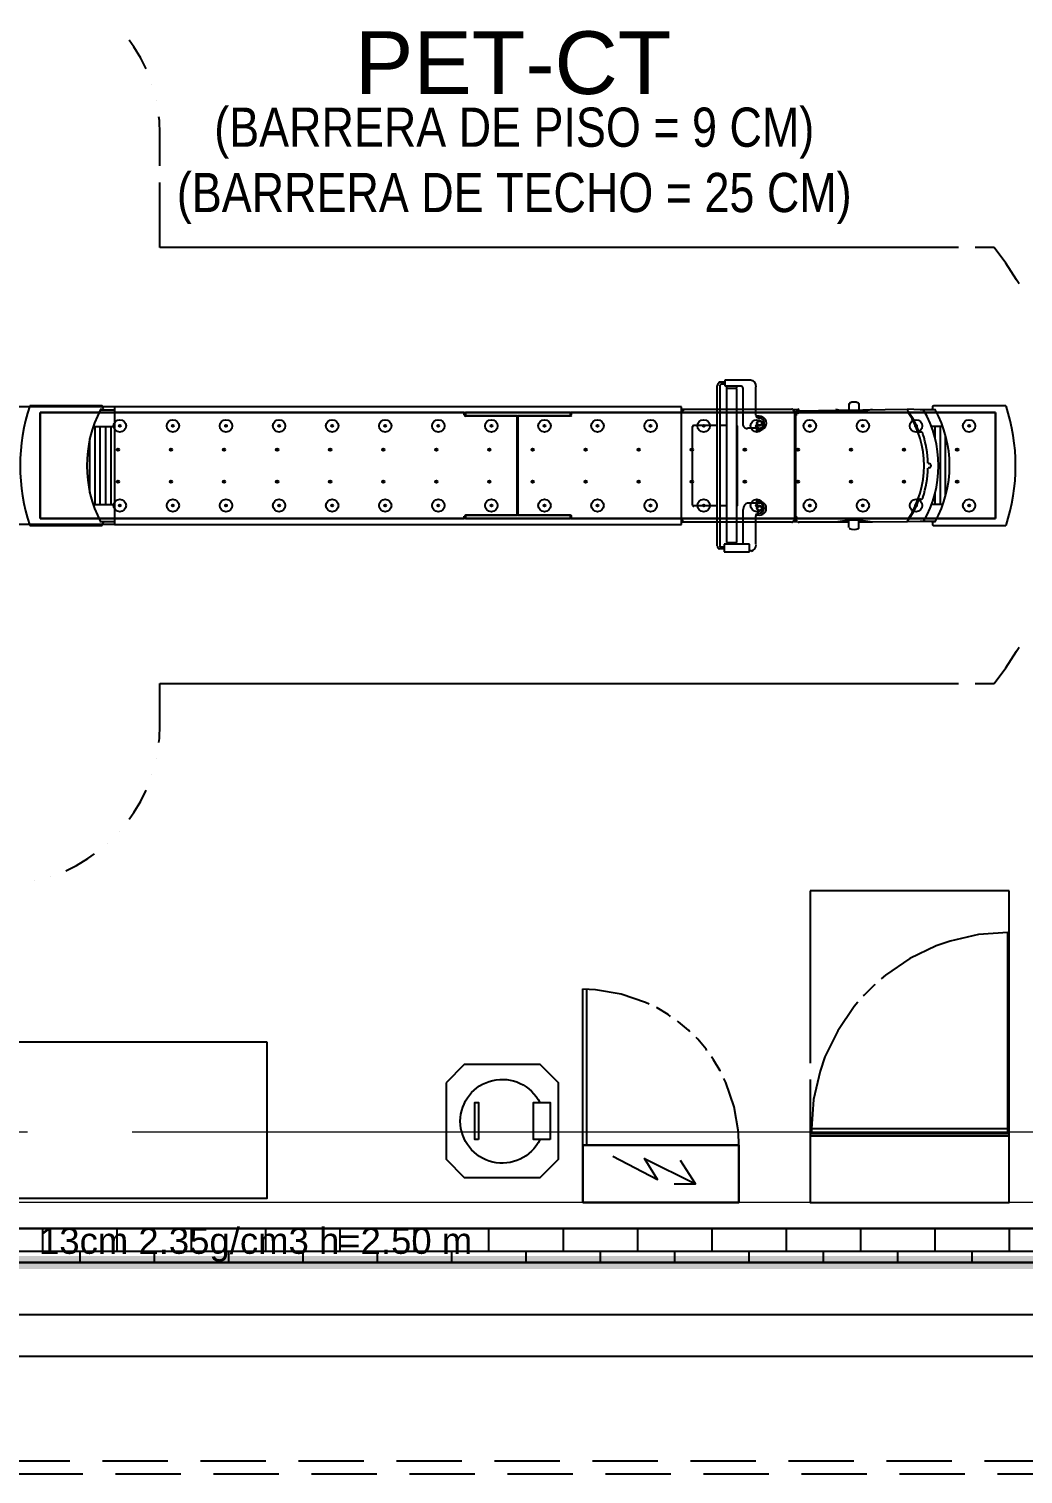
# Model space of a CAD drawing. Header units: metres. Extents: x -22 to 564, y 0 to 143.
# Drawn here: x 99.66 to 103.46, y 32.72 to 38.25 of the extents above; entities that cross this region are included whole.
import ezdxf
from ezdxf.enums import TextEntityAlignment as Align

# ---------------------------------------------------------------- set-up
doc = ezdxf.new("R2010")
doc.units = ezdxf.units.M
for name, pattern in [('EJES630', [6.3, 5.5, -0.4, 0, -0.4]), ('XREF 1N NEURO-ONCOLOGIA$0$DASHED2', [0.375, 0.25, -0.125]), ('XREF 1N NEURO-ONCOLOGIA$0$PDF_IMPORT', [1, 0.8, -0.2])]:
    doc.linetypes.add(name, pattern=pattern)
doc.layers.add('EJES', color=11, linetype='EJES630', lineweight=0)
doc.layers.add('XREF 1N NEURO-ONCOLOGIA$0$MUROS DE TABLAROCA', color=150, linetype='Continuous', lineweight=13)
for name, color, linetype in [('TEXTO', 7, 'Continuous'), ('XREF 1N NEURO-ONCOLOGIA$0$COTAS PAÑOS', 8, 'Continuous'), ('XREF 1N NEURO-ONCOLOGIA$0$EQUIPO TOMOGRAFIA', 40, 'Continuous'), ('XREF 1N NEURO-ONCOLOGIA$0$HATCH', 7, 'Continuous'), ('XREF 1N NEURO-ONCOLOGIA$0$LAMINA MULTIPERFORADA', 9, 'Continuous'), ('XREF 1N NEURO-ONCOLOGIA$0$LOSA BLINDADA', 20, 'XREF 1N NEURO-ONCOLOGIA$0$DASHED2'), ('XREF 1N NEURO-ONCOLOGIA$0$MOBILIARIO', 161, 'Continuous'), ('XREF 1N NEURO-ONCOLOGIA$0$Mobiliario Fijo', 40, 'Continuous'), ('XREF 1N NEURO-ONCOLOGIA$0$NOVIDESA', 11, 'Continuous'), ('XREF 1N NEURO-ONCOLOGIA$0$TABIQUES BLINDADOS', 30, 'Continuous'), ('XREF 1N NEURO-ONCOLOGIA$0$TEX-MOB', 4, 'Continuous')]:
    doc.layers.add(name, color=color, linetype=linetype)
doc.styles.add('100 LOCALES 25', font='arial.ttf', dxfattribs={"height": 0.25})
doc.styles.add('XREF 1N NEURO-ONCOLOGIA$0$HANDLET', font='romans.shx')

# ---------------------------------------------------------------- blocks, each defined once
blk = doc.blocks.new('XREF 1N NEURO-ONCOLOGIA$0$A$C5ba12a02')
at = {"lineweight": 25}
for points in [[(-0.2154, -0.362), (-0.2154, -0.0699), (-0.1455, 0), (0.1455, 0), (0.2154, -0.0699), (0.2154, -0.362), (0.1455, -0.4318), (-0.1455, -0.4318)], [(-0.0905, -0.145), (-0.1053, -0.145), (-0.1053, -0.2868), (-0.0905, -0.2868)], [(0.1836, -0.145), (0.1191, -0.145), (0.1191, -0.2868), (0.1836, -0.2868)]]:
    blk.add_lwpolyline(points, close=True, dxfattribs=at)
blk.add_arc((-0.0003, -0.2153), 0.1603, 26.3452, 333.6548, dxfattribs=at)
blk = doc.blocks.new('XREF 1N NEURO-ONCOLOGIA$0$A$C9afbf27e')
at = {"linetype": 'XREF 1N NEURO-ONCOLOGIA$0$PDF_IMPORT', "lineweight": 25, "ltscale": 21.591216}
blk.add_lwpolyline([(0, 0.2539), (0, 1.1921), (-0.7616, 1.1921), (-0.7616, 0.5331)], dxfattribs=at)
at = {"linetype": 'XREF 1N NEURO-ONCOLOGIA$0$PDF_IMPORT', "lineweight": 25, "ltscale": 7.51459}
blk.add_lwpolyline([(-0.0053, 0.2814), (-0.0053, 1.0334), (-0.1174, 1.025), (-0.2264, 0.9996), (-0.2792, 0.9816), (-0.3808, 0.9329), (-0.4739, 0.8695), (-0.4897, 0.8557)], dxfattribs=at)
at = {"lineweight": 25}
for points in [[(-0.5141, 0.8346), (-0.5162, 0.8324), (-0.5564, 0.7923), (-0.5585, 0.7901)], [(-1.2957, 0.7119), (-1.3053, 0.7193), (-1.3476, 0.7447), (-1.3497, 0.7457)], [(-1.2217, 0.6526), (-1.228, 0.659), (-1.2651, 0.6907), (-1.2693, 0.6939)], [(-1.1572, 0.5818), (-1.1603, 0.586), (-1.1921, 0.6241), (-1.1984, 0.6304)], [(-1.1064, 0.5024), (-1.1064, 0.5035), (-1.1318, 0.5458), (-1.1392, 0.5564)], [(-0.7616, 0.4696), (-0.7616, 0.2539), (-0.7616, 0), (0, 0), (0, 0.2539), (-0.7616, 0.2539)], [(-1.6321, 0), (-1.0345, 0), (-1.0345, 0.219)], [(-1.5168, 0.1766), (-1.3465, 0.0878), (-1.3952, 0.1682), (-1.2005, 0.0709)], [(-1.282, 0.0709), (-1.2005, 0.0709), (-1.2577, 0.1608)]]:
    blk.add_lwpolyline(points, dxfattribs=at)
at = {"linetype": 'XREF 1N NEURO-ONCOLOGIA$0$PDF_IMPORT', "lineweight": 25, "ltscale": 6.456197}
blk.add_lwpolyline([(-1.6173, 0.8166), (-1.6173, 0.219), (-1.6321, 0.219), (-1.6321, 0.8166), (-1.5834, 0.8145), (-1.4851, 0.7986), (-1.392, 0.7658), (-1.3782, 0.7595)], dxfattribs=at)
at = {"linetype": 'XREF 1N NEURO-ONCOLOGIA$0$PDF_IMPORT', "lineweight": 25, "ltscale": 5.448411}
blk.add_lwpolyline([(-0.5796, 0.7658), (-0.5934, 0.7499), (-0.6558, 0.6569), (-0.7055, 0.5564), (-0.7235, 0.5024), (-0.7489, 0.3935), (-0.7573, 0.2814)], dxfattribs=at)
at = {"linetype": 'XREF 1N NEURO-ONCOLOGIA$0$PDF_IMPORT', "lineweight": 25, "ltscale": 4.978949}
blk.add_lwpolyline([(-1.0345, 0.219), (-1.0366, 0.2687), (-1.0525, 0.366), (-1.0852, 0.4591), (-1.0916, 0.4739)], dxfattribs=at)
at = {"lineweight": 25}
for points in [[(-0.7573, 0.2814), (-0.7573, 0.2634), (-0.0053, 0.2634), (-0.0053, 0.2814)], [(-1.6321, 0), (-1.0345, 0), (-1.0345, 0.219), (-1.6321, 0.219)], [(-1.6321, 0), (-1.6321, 0.219), (-1.0345, 0.219), (-1.0345, 0)]]:
    blk.add_lwpolyline(points, close=True, dxfattribs=at)
blk = doc.blocks.new('XREF 1N NEURO-ONCOLOGIA$0$A$C321fc94a')
at = {"lineweight": 25}
for p, q in [((0.8007, 1.6025), (0.7827, 1.6279)), ((0.8272, 1.5591), (0.8007, 1.6025)), ((0.8473, 1.5179), (0.8272, 1.5591)), ((0.8695, 1.4586), (0.8695, 1.4586)), ((0.8864, 1.3973), (0.8864, 1.3973)), ((0.898, 1.3201), (0.8959, 1.3349)), ((0.9001, 1.2693), (0.898, 1.3201)), ((0.9001, 1.1466), (0.9001, 1.2693)), ((4.0924, 0.8346), (4.0194, 0.8346)), ((4.1368, 0.7743), (4.0924, 0.8346)), ((4.1781, 0.7108), (4.1368, 0.7743)), ((4.1876, 0.6949), (4.1781, 0.7108)), ((3.0315, 0.3067), (3.0315, -0.3078)), ((3.0622, 0.3184), (3.0389, 0.3184)), ((3.0421, 0.3078), (3.0421, -0.3078)), ((3.0474, 0.3131), (3.0622, 0.3131)), ((3.1627, 0.3268), (3.0622, 0.3268)), ((3.0622, 0.3268), (3.0622, 0.3046)), ((3.0622, 0.3046), (3.1235, 0.3046)), ((3.0675, 0.3046), (3.0675, 0.2972)), ((3.0675, 0.2972), (3.0696, 0.2951)), ((3.1077, 0.2951), (3.0675, 0.2951)), ((3.0675, 0.2951), (3.0675, -0.2951)), ((3.1045, 0.2951), (3.1077, 0.2972)), ((3.1077, 0.2972), (3.1077, 0.3046)), ((3.1077, -0.2951), (3.1077, 0.2951)), ((3.1299, 0.2972), (3.1299, 0.1597)), ((3.1796, 0.1925), (3.1806, 0.3015)), ((0.6759, 0.2285), (0.4024, 0.2282)), ((0.4115, 0.2285), (0.4115, 0.2285)), ((0.6791, 0.2285), (0.6759, 0.2285)), ((0.6759, 0.2285), (0.6759, 0.2285)), ((0.6812, 0.2264), (0.6791, 0.2285)), ((0.6822, 0.2232), (0.6812, 0.2264)), ((0.6812, 0.22), (0.6822, 0.2232)), ((2.8961, 0.2242), (0.7267, 0.2242)), ((0.7267, 0.2242), (0.7267, -0.2253)), ((2.8961, -0.2253), (2.8961, 0.2242)), ((3.536, 0.2369), (3.536, 0.2094)), ((3.5741, 0.2369), (3.5741, 0.2094)), ((4.1368, 0.2285), (3.8608, 0.2285)), ((2.0647, 0.2031), (0.4421, 0.2031)), ((0.4421, 0.2031), (0.4421, -0.2031)), ((0.4421, -0.2031), (0.4421, 0.2031)), ((0.4421, 0.2031), (4.0977, 0.2031)), ((0.6706, 0.2126), (0.7267, 0.2126)), ((0.6738, 0.2147), (0.6717, 0.2147)), ((0.6791, 0.2147), (0.6738, 0.2147)), ((2.0647, 0.1925), (2.0647, 0.2031)), ((2.2668, 0.1904), (2.0679, 0.1904)), ((2.4709, 0.2031), (2.069, 0.2031)), ((2.069, 0.2031), (2.069, 0.1904)), ((2.069, 0.1904), (2.4709, 0.1904)), ((2.2668, -0.1904), (2.2668, 0.1904)), ((2.472, 0.1904), (2.2699, 0.1904)), ((2.2699, 0.1904), (2.2699, -0.1904)), ((2.4709, 0.1904), (2.4709, 0.2031)), ((4.0977, 0.2031), (2.4741, 0.2031)), ((2.4741, 0.2031), (2.4741, 0.1925)), ((2.9088, 0.2158), (2.9088, 0.2158)), ((3.1933, 0.1883), (3.1806, 0.1883)), ((3.1891, 0.183), (3.1923, 0.183)), ((3.3213, 0.2147), (3.3266, 0.2084)), ((3.3383, 0.2126), (3.3234, 0.2126)), ((3.3277, 0.2063), (3.3277, -0.2073)), ((3.333, -0.2073), (3.333, 0.2073)), ((3.334, 0.1946), (3.3383, 0.1999)), ((3.7666, 0.202), (3.3446, 0.202)), ((3.8089, 0.2126), (3.7603, 0.2158)), ((3.7603, 0.2158), (3.7603, 0.2126)), ((3.8671, 0.2126), (3.8089, 0.2126)), ((3.8576, 0.2147), (3.8661, 0.2147)), ((4.0977, -0.2031), (4.0977, 0.2031)), ((4.0977, 0.2031), (4.0977, -0.2031)), ((0.6431, 0.1491), (0.7267, 0.1491)), ((0.6505, 0.1491), (0.6505, -0.1491)), ((0.6706, 0.1491), (0.6706, -0.1491)), ((0.6918, 0.1491), (0.6918, -0.1491)), ((0.7119, 0.1491), (0.7119, -0.1491)), ((2.2699, 0.1587), (2.2668, 0.1587)), ((2.2668, 0.146), (2.2699, 0.146)), ((2.9374, -0.1502), (2.9374, 0.1491)), ((2.9416, 0.1544), (3.0315, 0.1544)), ((3.0421, 0.1544), (3.0675, 0.1544)), ((3.1087, 0.1491), (3.1087, -0.1502)), ((3.1828, 0.1428), (3.1479, 0.1428)), ((3.1796, 0.1364), (3.1935, 0.1362)), ((3.1891, 0.1428), (3.1828, 0.1428)), ((3.1923, 0.1428), (3.1891, 0.1428)), ((3.81, 0.128), (3.8079, 0.128)), ((3.8946, 0.1491), (3.8513, 0.1491)), ((3.865, 0.1491), (3.865, 0.1068)), ((3.8851, 0.1491), (3.8851, -0.1491)), ((3.9052, 0.1153), (3.9052, -0.1153)), ((0.6304, 0.1037), (0.6304, -0.1047)), ((3.8417, 0.0074), (3.8407, 0.0074)), ((3.8407, -0.0074), (3.8417, -0.0074)), ((3.865, -0.1068), (3.865, -0.1491)), ((0.6431, -0.1491), (0.7267, -0.1491)), ((2.2699, -0.146), (2.2668, -0.146)), ((2.2668, -0.1587), (2.2699, -0.1587)), ((3.0315, -0.1544), (2.9416, -0.1544)), ((3.0675, -0.1544), (3.0421, -0.1544)), ((3.1479, -0.1428), (3.1891, -0.1428)), ((3.1933, -0.1375), (3.1796, -0.1375)), ((3.1891, -0.1428), (3.1923, -0.1428)), ((3.2071, -0.1565), (3.2071, -0.1565)), ((3.8079, -0.128), (3.81, -0.128)), ((3.8946, -0.1491), (3.8513, -0.1491)), ((0.4421, -0.2031), (2.0647, -0.2031)), ((4.0977, -0.2031), (0.4421, -0.2031)), ((0.6706, -0.2137), (0.7267, -0.2137)), ((0.6717, -0.2147), (0.6738, -0.2147)), ((0.6738, -0.2147), (0.6791, -0.2147)), ((0.6822, -0.2232), (0.6812, -0.22)), ((2.0647, -0.2031), (2.0647, -0.1936)), ((2.0679, -0.1904), (2.2668, -0.1904)), ((2.4709, -0.1904), (2.069, -0.1904)), ((2.069, -0.1904), (2.069, -0.2031)), ((2.069, -0.2031), (2.4709, -0.2031)), ((2.2699, -0.1904), (2.472, -0.1904)), ((2.4709, -0.2031), (2.4709, -0.1904)), ((2.4741, -0.1936), (2.4741, -0.2031)), ((2.4741, -0.2031), (4.0977, -0.2031)), ((3.1299, -0.1682), (3.1299, -0.3015)), ((3.1806, -0.3015), (3.1796, -0.1925)), ((3.1806, -0.1893), (3.1933, -0.1893)), ((3.1923, -0.183), (3.1891, -0.183)), ((3.3224, -0.2137), (3.3266, -0.2094)), ((3.3234, -0.2137), (3.3383, -0.2137)), ((3.334, -0.1957), (3.3383, -0.1999)), ((3.3383, -0.2137), (3.334, -0.2094)), ((3.3446, -0.2031), (3.7666, -0.2031)), ((3.536, -0.2168), (3.3446, -0.2168)), ((3.536, -0.2369), (3.536, -0.2094)), ((3.5741, -0.2369), (3.5741, -0.2094)), ((3.6249, -0.2168), (3.5741, -0.2168)), ((3.7603, -0.2158), (3.626, -0.2168)), ((3.7603, -0.2126), (3.7603, -0.2158)), ((3.8089, -0.2137), (3.7603, -0.2158)), ((3.8671, -0.2137), (3.8089, -0.2137)), ((3.8576, -0.2147), (3.8661, -0.2147)), ((0.4019, -0.2295), (0.6759, -0.2295)), ((0.4115, -0.2295), (0.4115, -0.2295)), ((0.6759, -0.2295), (0.6791, -0.2285)), ((0.6759, -0.2295), (0.6759, -0.2295)), ((0.6791, -0.2285), (0.6812, -0.2264)), ((0.6812, -0.2264), (0.6822, -0.2232)), ((0.7267, -0.2253), (2.8961, -0.2253)), ((3.8608, -0.2295), (4.1368, -0.2295)), ((3.059, -0.3184), (3.0389, -0.3184)), ((3.059, -0.3131), (3.0474, -0.3131)), ((3.1563, -0.3015), (3.059, -0.3015)), ((3.059, -0.3015), (3.059, -0.33)), ((3.059, -0.33), (3.1563, -0.33)), ((3.0675, -0.2951), (3.1077, -0.2951)), ((3.1563, -0.33), (3.1563, -0.3015)), ((3.1627, -0.3268), (3.1563, -0.3268)), ((4.1368, -0.7743), (4.1781, -0.7108)), ((4.1781, -0.7108), (4.1876, -0.6949)), ((4.0924, -0.8346), (4.1368, -0.7743)), ((0.9001, -0.9943), (0.9001, -0.8346)), ((4.0194, -0.8346), (4.0924, -0.8346)), ((0.898, -1.0451), (0.9001, -0.9943)), ((0.8959, -1.0599), (0.898, -1.0451)), ((0.8864, -1.1223), (0.8864, -1.1223)), ((0.8695, -1.1836), (0.8695, -1.1836)), ((0.8272, -1.2841), (0.8473, -1.2429)), ((0.8007, -1.3275), (0.8272, -1.2841)), ((0.7827, -1.3529), (0.8007, -1.3275)), ((0.7436, -1.4015), (0.7436, -1.4015)), ((0.6241, -1.5041), (0.6495, -1.4861)), ((0.6981, -1.447), (0.6981, -1.447)), ((0.5395, -1.5507), (0.5807, -1.5306)), ((0.5807, -1.5306), (0.6241, -1.5041)), ((0.4189, -1.5898), (0.4189, -1.5898)), ((0.4802, -1.5729), (0.4802, -1.5729))]:
    blk.add_line(p, q, dxfattribs=at)
at = {"linetype": 'XREF 1N NEURO-ONCOLOGIA$0$PDF_IMPORT', "lineweight": 25, "ltscale": 12.171519}
for p, q in [((0.9001, 0.8346), (0.9001, 1.0831)), ((3.956, 0.8346), (0.9001, 0.8346))]:
    blk.add_line(p, q, dxfattribs=at)
at = {"linetype": 'XREF 1N NEURO-ONCOLOGIA$0$PDF_IMPORT', "lineweight": 25, "ltscale": 6.667875}
blk.add_line((-1.9113, 0.2253), (0.7267, 0.2253), dxfattribs=at)
at = {"linetype": 'XREF 1N NEURO-ONCOLOGIA$0$PDF_IMPORT', "lineweight": 25, "ltscale": 13.653269}
for p, q in [((2.8961, 0.2158), (3.3171, 0.2158)), ((2.8961, -0.2158), (3.3171, -0.2158))]:
    blk.add_line(p, q, dxfattribs=at)
at = {"linetype": 'XREF 1N NEURO-ONCOLOGIA$0$PDF_IMPORT', "lineweight": 25, "ltscale": 19.156912}
blk.add_line((3.334, 0.2094), (3.7603, 0.2158), dxfattribs=at)
at = {"linetype": 'XREF 1N NEURO-ONCOLOGIA$0$PDF_IMPORT', "lineweight": 25, "ltscale": 6.350358}
blk.add_line((0.7267, -0.2253), (-1.9113, -0.2253), dxfattribs=at)
at = {"linetype": 'XREF 1N NEURO-ONCOLOGIA$0$PDF_IMPORT', "lineweight": 25, "ltscale": 12.700715}
blk.add_line((0.9001, -0.8346), (3.956, -0.8346), dxfattribs=at)
at = {"lineweight": 25}
for centre, radius in [((0.7466, 0.1515), 0.0238), ((0.9497, 0.1515), 0.0238), ((1.1528, 0.1515), 0.0238), ((1.3559, 0.1515), 0.0238), ((1.559, 0.1515), 0.0238), ((1.7621, 0.1515), 0.0238), ((1.9652, 0.1515), 0.0238), ((2.1683, 0.1515), 0.0238), ((2.3714, 0.1515), 0.0238), ((2.5745, 0.1515), 0.0238), ((2.7776, 0.1515), 0.0238), ((2.9807, 0.1515), 0.0238), ((3.1838, 0.1515), 0.0238), ((3.1944, 0.1621), 0.01), ((3.1944, 0.1621), 0.00793), ((3.3869, 0.1515), 0.0238), ((3.59, 0.1515), 0.0238), ((3.7931, 0.1515), 0.0238), ((3.9962, 0.1515), 0.0238), ((0.7466, 0.1515), 0.0037), ((0.9497, 0.1515), 0.0037), ((1.1528, 0.1515), 0.0037), ((1.3559, 0.1515), 0.0037), ((1.559, 0.1515), 0.0037), ((1.7621, 0.1515), 0.0037), ((1.9652, 0.1515), 0.0037), ((2.1683, 0.1515), 0.0037), ((2.3714, 0.1515), 0.0037), ((2.5745, 0.1515), 0.0037), ((2.7776, 0.1515), 0.0037), ((2.9807, 0.1515), 0.0037), ((3.1838, 0.1515), 0.0037), ((3.3869, 0.1515), 0.0037), ((3.59, 0.1515), 0.0037), ((3.7931, 0.1515), 0.0037), ((3.9962, 0.1515), 0.0037), ((0.7392, 0.0605), 0.00476), ((0.9423, 0.0605), 0.00476), ((1.1454, 0.0605), 0.00476), ((1.3485, 0.0605), 0.00476), ((1.5516, 0.0605), 0.00476), ((1.7547, 0.0605), 0.00476), ((1.9578, 0.0605), 0.00476), ((2.1609, 0.0605), 0.00476), ((2.3259, 0.0605), 0.00476), ((2.529, 0.0605), 0.00476), ((2.7321, 0.0605), 0.00476), ((2.9352, 0.0605), 0.00476), ((3.1383, 0.0605), 0.00476), ((3.3414, 0.0605), 0.00476), ((3.5445, 0.0605), 0.00476), ((3.7476, 0.0605), 0.00476), ((3.9507, 0.0605), 0.00476), ((0.7392, -0.0622), 0.00476), ((0.9423, -0.0622), 0.00476), ((1.1454, -0.0622), 0.00476), ((1.3485, -0.0622), 0.00476), ((1.5516, -0.0622), 0.00476), ((1.7547, -0.0622), 0.00476), ((1.9578, -0.0622), 0.00476), ((2.1609, -0.0622), 0.00476), ((2.3259, -0.0622), 0.00476), ((2.529, -0.0622), 0.00476), ((2.7321, -0.0622), 0.00476), ((2.9352, -0.0622), 0.00476), ((3.1383, -0.0622), 0.00476), ((3.3414, -0.0622), 0.00476), ((3.5445, -0.0622), 0.00476), ((3.7476, -0.0622), 0.00476), ((3.9507, -0.0622), 0.00476), ((0.7466, -0.1532), 0.0238), ((0.7466, -0.1532), 0.0037), ((0.9497, -0.1532), 0.0238), ((0.9497, -0.1532), 0.0037), ((1.1528, -0.1532), 0.0238), ((1.1528, -0.1532), 0.0037), ((1.3559, -0.1532), 0.0238), ((1.3559, -0.1532), 0.0037), ((1.559, -0.1532), 0.0238), ((1.559, -0.1532), 0.0037), ((1.7621, -0.1532), 0.0238), ((1.7621, -0.1532), 0.0037), ((1.9652, -0.1532), 0.0238), ((1.9652, -0.1532), 0.0037), ((2.1683, -0.1532), 0.0238), ((2.1683, -0.1532), 0.0037), ((2.3714, -0.1532), 0.0238), ((2.3714, -0.1532), 0.0037), ((2.5745, -0.1532), 0.0238), ((2.5745, -0.1532), 0.0037), ((2.7776, -0.1532), 0.0238), ((2.7776, -0.1532), 0.0037), ((2.9807, -0.1532), 0.0238), ((2.9807, -0.1532), 0.0037), ((3.1838, -0.1532), 0.0238), ((3.1838, -0.1532), 0.0037), ((3.1944, -0.1637), 0.01), ((3.1944, -0.1637), 0.00793), ((3.3869, -0.1532), 0.0238), ((3.3869, -0.1532), 0.0037), ((3.59, -0.1532), 0.0238), ((3.59, -0.1532), 0.0037), ((3.7931, -0.1532), 0.0238), ((3.7931, -0.1532), 0.0037), ((3.9962, -0.1532), 0.0238), ((3.9962, -0.1532), 0.0037)]:
    blk.add_circle(centre, radius, dxfattribs=at)
for centre, radius, start, end in [((3.0442, 0.3059), 0.0111, 107.4683, 183.7573), ((3.0484, 0.307), 0.00476, 87.6764, 179.7745), ((3.1235, 0.2964), 0.00688, 357.2479, 87.248), ((1.0919, -0.0013), 0.7268, 161.5925, 198.3033), ((3.5425, 0.2354), 0.0049, 131.7187, 181.1794), ((3.5561, 0.2044), 0.0386, 64.0998, 115.9002), ((3.5697, 0.2354), 0.0049, 358.8206, 48.2813), ((3.8618, 0.2224), 0.00582, 88.6267, 209.5862), ((3.4451, -0.0008), 0.7293, 341.7188, 18.2812), ((1.0873, -0.0008), 0.467, 152.5671, 207.4329), ((1.0937, -0.0009), 0.4661, 151.8372, 152.5292), ((2.0689, 0.1917), 0.00264, 180.0001, 269.9999), ((2.473, 0.1917), 0.00264, 270.0001, 359.9999), ((2.9098, 0.2023), 0.0122, 91.7908, 177.572), ((3.1901, 0.1917), 0.00899, 176.4733, 268.7146), ((3.1931, 0.1622), 0.0194, 267.5078, 91.4024), ((3.1943, 0.1622), 0.0261, 268.2979, 92.0937), ((3.3181, 0.2097), 0.00582, 44.6813, 90.9998), ((3.3255, 0.2054), 0.00264, 357.9348, 45.159), ((3.3372, 0.2065), 0.00264, 135.0002, 180.0001), ((3.3372, 0.1917), 0.00264, 136.2473, 179.4339), ((3.3446, 0.1938), 0.00688, 88.2421, 139.0924), ((3.3456, 0.2075), 0.00793, 90, 134.9999), ((3.5561, 0.5619), 0.3538, 258.4863, 281.5137), ((3.4958, 0.015), 0.3295, 20.3522, 36.5021), ((3.4556, -0.0008), 0.3686, 326.6949, 33.3051), ((3.4546, -0.0008), 0.4247, 329.8831, 30.0991), ((3.445, -0.0009), 0.466, 27.4765, 28.1685), ((3.4736, -0.0008), 0.448, 331.3257, 28.6743), ((2.9426, 0.1483), 0.00476, 90, 180), ((3.1055, 0.1483), 0.00476, 0.0036, 46.6902), ((3.1478, 0.1589), 0.0175, 180.4834, 272.1753), ((3.809, 0.1314), 0.0037, 200.473, 269.9999), ((3.8111, 0.1176), 0.01, 18.3801, 90), ((3.4546, -0.0008), 0.3845, 1.4227, 18.3801), ((3.8416, 0.0088), 0.00144, 187.6179, 276.1952), ((3.8428, -0.0008), 0.00793, 270, 90), ((3.4546, -0.0008), 0.3845, 341.6199, 358.5773), ((3.8417, -0.0104), 0.00159, 89.9946, 178.5719), ((2.9426, -0.151), 0.00476, 180, 270), ((3.1055, -0.151), 0.00476, 313.5279, 359.9999), ((3.1922, -0.1636), 0.0194, 270.3739, 89.0061), ((3.1944, -0.1637), 0.0259, 269.2364, 90.769), ((3.496, -0.0152), 0.3299, 323.2489, 339.3988), ((3.809, -0.1331), 0.0037, 90.0057, 159.5326), ((3.8111, -0.1193), 0.01, 270, 341.6199), ((1.0937, -0.0008), 0.466, 207.4765, 208.1685), ((2.0689, -0.1944), 0.00264, 90.0001, 179.9999), ((2.4725, -0.1941), 0.00264, 359.9957, 90.0043), ((2.9098, -0.2039), 0.0122, 182.7905, 268.4015), ((3.1901, -0.1934), 0.01, 91.4503, 182.2742), ((3.3171, -0.2092), 0.00793, 276.6633, 314.7418), ((3.3255, -0.2082), 0.00264, 315.2138, 1.137), ((3.3372, -0.2082), 0.00264, 180.0002, 225.0001), ((3.3382, -0.1934), 0.0037, 189.6624, 220.2266), ((3.3442, -0.1966), 0.00653, 222.9623, 273.8787), ((3.3456, -0.2092), 0.00793, 225, 269.9999), ((3.5561, -0.5636), 0.3538, 78.4863, 101.5137), ((3.445, -0.0008), 0.4661, 331.8372, 332.5292), ((3.8618, -0.224), 0.00582, 150.2161, 271.5654), ((3.5424, -0.2378), 0.00476, 183.5485, 233.0091), ((3.5561, -0.206), 0.0386, 244.0998, 295.9002), ((3.5699, -0.2378), 0.00476, 306.9909, 356.4515), ((3.0442, -0.3087), 0.0111, 180.1099, 252.4164), ((3.0484, -0.3087), 0.00582, 178.6047, 271.3953), ((3.1552, -0.3034), 0.0259, 287.8198, 0.5933)]:
    blk.add_arc(centre, radius, start, end, dxfattribs=at)
for points in [[(3.1817, 0.3009), (3.1817, 0.3147), (3.1734, 0.3258), (3.1632, 0.3258)], [(3.1489, -0.1442), (3.1393, -0.1442), (3.1314, -0.1553), (3.1314, -0.169)]]:
    blk.add_open_spline(points, degree=3, dxfattribs=at)
blk = doc.blocks.new('XREF 1N NEURO-ONCOLOGIA')
at = {"layer": 'XREF 1N NEURO-ONCOLOGIA$0$HATCH'}
h = blk.add_hatch(dxfattribs=at)
h.set_pattern_fill('AR-B816', color=256, scale=0.0007, angle=90)
h.paths.add_polyline_path([(0.0739, 48.0376), (0.2039, 48.0376), (0.2039, 40.7276), (0.0739, 40.7276)])
at = {"layer": 'XREF 1N NEURO-ONCOLOGIA$0$COTAS PAÑOS', "elevation": 0}
blk.add_lwpolyline([(0.0739, 48.0376), (0.2039, 48.0376), (0.2039, 40.7276), (0.0739, 40.7276)], close=True, dxfattribs=at)
at = {"layer": 'XREF 1N NEURO-ONCOLOGIA$0$LAMINA MULTIPERFORADA', "linetype": 'XREF 1N NEURO-ONCOLOGIA$0$DASHED2'}
for points in [[(17.0364, 51.2076), (17.0364, 26.858), (22.334, 26.8578), (22.334, -3.0724), (-0.7361, -3.0724), (-0.7361, 52.1676), (10.057, 52.1676)], [(16.9864, 51.2076), (16.9864, 26.808), (22.284, 26.8078), (22.284, -3.0224), (-0.6861, -3.0224), (-0.6861, 52.1176), (10.057, 52.1176)]]:
    blk.add_lwpolyline(points, dxfattribs=at)
at = {"layer": 'XREF 1N NEURO-ONCOLOGIA$0$LOSA BLINDADA', "const_width": 0.05, "elevation": 0}
blk.add_lwpolyline([(0.0739, 48.0576), (0.0739, 40.7076), (1.0739, 40.7076), (1.0739, 40.5076), (1.0739, 40.3776), (5.8539, 40.3776), (5.8539, 44.0746), (8.4739, 44.0746), (8.4739, 48.3876), (7.9239, 48.3876), (7.9239, 48.0576), (6.9239, 48.0576), (6.9239, 48.3876), (1.0739, 48.3876), (1.0739, 48.0576)], close=True, dxfattribs=at)
at = {"layer": 'XREF 1N NEURO-ONCOLOGIA$0$Mobiliario Fijo'}
blk.add_lwpolyline([(0.9186, 43.8487), (0.3185, 43.8487), (0.3185, 45.649), (0.9186, 45.649)], close=True, dxfattribs=at)
at = {"layer": 'XREF 1N NEURO-ONCOLOGIA$0$MUROS DE TABLAROCA', "elevation": 0}
blk.add_lwpolyline([(2.4739, 40.3576), (2.4739, 40.6076), (1.1739, 40.6076), (1.1739, 40.9076), (0.3039, 40.9076), (0.3039, 47.9576), (1.1739, 47.9576), (1.1739, 48.1576), (2.7275, 48.1576)], dxfattribs=at)
at = {"layer": 'XREF 1N NEURO-ONCOLOGIA$0$NOVIDESA'}
for points in [[(-0.2861, 34.5658), (-0.2861, 51.5176)], [(-0.1261, 34.7258), (-0.1261, 51.3576)]]:
    blk.add_lwpolyline(points, dxfattribs=at)
at = {"layer": 'XREF 1N NEURO-ONCOLOGIA$0$TABIQUES BLINDADOS', "elevation": 0}
blk.add_lwpolyline([(0.0739, 48.0376), (0.0739, 40.7276), (0.2039, 40.7276), (0.2039, 48.0376)], close=True, dxfattribs=at)
at = {"layer": 'XREF 1N NEURO-ONCOLOGIA$0$EQUIPO TOMOGRAFIA', "rotation": 270}
blk.add_blockref('XREF 1N NEURO-ONCOLOGIA$0$A$C321fc94a', (3.1239, 45.1576, 0), dxfattribs=at)
at = {"layer": 'XREF 1N NEURO-ONCOLOGIA$0$MOBILIARIO', "rotation": 270}
blk.add_blockref('XREF 1N NEURO-ONCOLOGIA$0$A$C9afbf27e', (0.3039, 41.0076, 0), dxfattribs=at)
at = {"layer": 'XREF 1N NEURO-ONCOLOGIA$0$Mobiliario Fijo', "xscale": -1, "rotation": 90}
blk.add_blockref('XREF 1N NEURO-ONCOLOGIA$0$A$C5ba12a02', (0.3991, 42.9475), dxfattribs=at)
at = {"layer": 'XREF 1N NEURO-ONCOLOGIA$0$TEX-MOB', "style": 'XREF 1N NEURO-ONCOLOGIA$0$HANDLET'}
for p in [(1.7, 4.5847, 0), (1.7073, 2.0138, 0)]:
    blk.add_attdef('234', text='', height=0.075, rotation=180, dxfattribs=at).set_placement(p, align=Align.MIDDLE_CENTER)

msp = doc.modelspace()

# ---------------------------------------------------------------- block references
at = {"rotation": 90}
msp.add_blockref('XREF 1N NEURO-ONCOLOGIA', (144.4169, 33.4511), dxfattribs=at)

# ---------------------------------------------------------------- next in the draw order: linework, layer by layer
at = {"layer": 'EJES'}
msp.add_line((80.8529, 34.025), (145.8292, 34.025), dxfattribs=at)

# ---------------------------------------------------------------- next in the draw order: texts
at = {"layer": 'TEXTO', "color": 0, "style": '100 LOCALES 25'}
for s, insert, char_height, width, attachment_point in [('PET-CT', (101.5107, 37.9932, 0), 0.24, 0.85263, 8), ('{\\fArial Narrow|b0|i0|c0|p34;(BARRERA DE PISO = 9 CM)\\P(BARRERA DE TECHO = 25 CM)}', (101.5151, 37.9448), 0.15, 4.171281, 2), ('13cm 2.35g/cm3 h=2.50 m', (99.6966, 33.5278, 0), 0.1, 1.992918, 7)]:
    msp.add_mtext(s, dxfattribs=dict(at, insert=insert, char_height=char_height, width=width, attachment_point=attachment_point))

doc.saveas('drawing.dxf')
